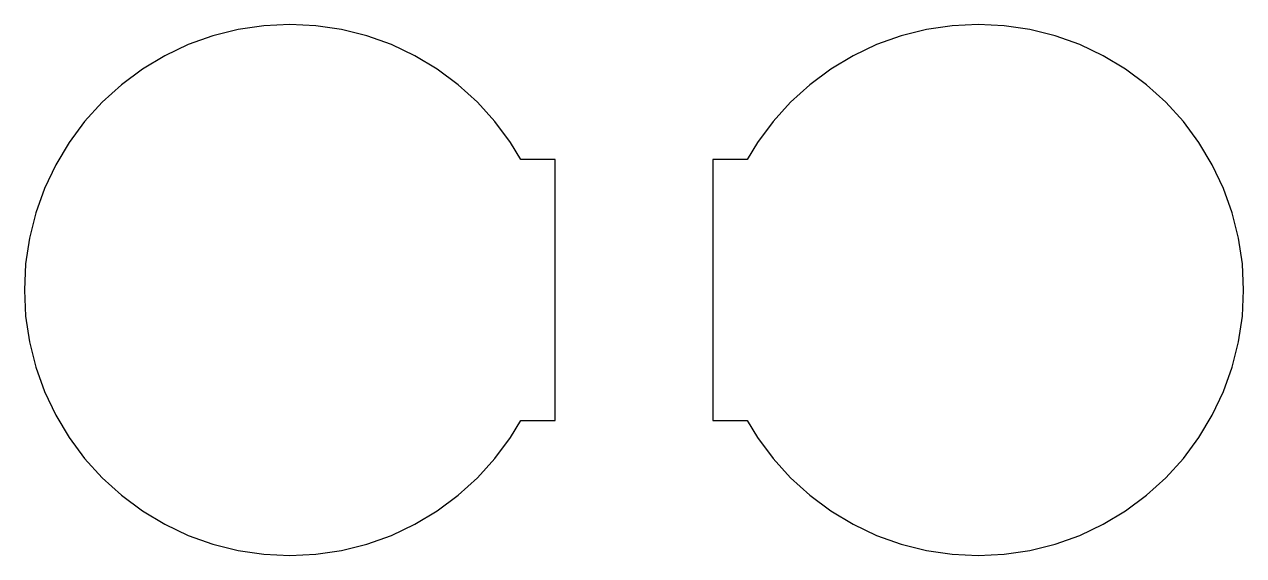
# Model space of a CAD drawing. Extents: x 1 to 17, y 1 to 8.
import ezdxf

# ---------------------------------------------------------------- set-up
doc = ezdxf.new("R2010")
doc.units = 0

msp = doc.modelspace()

# ---------------------------------------------------------------- linework, layer by layer
for p, q in [((3.49272, 7.82057), (3.17209, 7.70586)), ((3.82304, 7.90332), (3.49272, 7.82057)), ((4.15988, 7.95328), (3.82304, 7.90332)), ((4.5, 7.96999), (4.15988, 7.95328)), ((4.84013, 7.95328), (4.5, 7.96999)), ((5.17697, 7.90332), (4.84013, 7.95328)), ((5.50729, 7.82057), (5.17697, 7.90332)), ((5.82793, 7.70586), (5.50729, 7.82057)), ((12.4927, 7.82057), (12.1721, 7.70586)), ((12.823, 7.90332), (12.4927, 7.82057)), ((13.1599, 7.95328), (12.823, 7.90332)), ((13.5, 7.96999), (13.1599, 7.95328)), ((13.8401, 7.95328), (13.5, 7.96999)), ((14.177, 7.90332), (13.8401, 7.95328)), ((14.5073, 7.82057), (14.177, 7.90332)), ((14.8279, 7.70586), (14.5073, 7.82057)), ((3.17209, 7.70586), (2.86426, 7.56026)), ((6.13576, 7.56026), (5.82793, 7.70586)), ((12.1721, 7.70586), (11.8642, 7.56026)), ((15.1357, 7.56026), (14.8279, 7.70586)), ((2.86426, 7.56026), (2.57217, 7.38519)), ((6.42784, 7.38519), (6.13576, 7.56026)), ((11.8642, 7.56026), (11.5722, 7.38519)), ((15.4278, 7.38519), (15.1357, 7.56026)), ((2.57217, 7.38519), (2.29866, 7.18234)), ((6.70135, 7.18234), (6.42784, 7.38519)), ((11.5722, 7.38519), (11.2986, 7.18234)), ((15.7013, 7.18234), (15.4278, 7.38519)), ((2.29866, 7.18234), (2.04634, 6.95366)), ((6.95367, 6.95366), (6.70135, 7.18234)), ((11.2986, 7.18234), (11.0463, 6.95366)), ((15.9537, 6.95366), (15.7013, 7.18234)), ((2.04634, 6.95366), (1.81766, 6.70134)), ((7.18236, 6.70134), (6.95367, 6.95366)), ((11.0463, 6.95366), (10.8176, 6.70134)), ((16.1823, 6.70134), (15.9537, 6.95366)), ((1.81766, 6.70134), (1.61481, 6.42783)), ((7.38521, 6.42783), (7.18236, 6.70134)), ((10.8176, 6.70134), (10.6148, 6.42783)), ((16.3852, 6.42783), (16.1823, 6.70134)), ((1.61481, 6.42783), (1.43974, 6.13574)), ((7.51877, 6.20499), (7.38521, 6.42783)), ((10.6148, 6.42783), (10.4812, 6.20499)), ((16.5603, 6.13574), (16.3852, 6.42783)), ((1.43974, 6.13574), (1.29414, 5.82791)), ((7.97, 6.20499), (7.51877, 6.20499)), ((7.97, 2.79501), (7.97, 6.20499)), ((10.4812, 6.20499), (10.03, 6.20499)), ((10.03, 6.20499), (10.03, 2.79501)), ((16.7059, 5.82791), (16.5603, 6.13574)), ((1.29414, 5.82791), (1.17943, 5.50728)), ((16.8206, 5.50728), (16.7059, 5.82791)), ((1.17943, 5.50728), (1.09668, 5.17696)), ((16.9033, 5.17696), (16.8206, 5.50728)), ((1.09668, 5.17696), (1.04672, 4.84012)), ((16.9533, 4.84012), (16.9033, 5.17696)), ((1.04672, 4.84012), (1.03001, 4.5)), ((16.97, 4.5), (16.9533, 4.84012)), ((1.03001, 4.5), (1.04672, 4.15988)), ((16.9533, 4.15988), (16.97, 4.5)), ((1.04672, 4.15988), (1.09668, 3.82304)), ((16.9033, 3.82304), (16.9533, 4.15988)), ((1.09668, 3.82304), (1.17943, 3.49272)), ((16.8206, 3.49272), (16.9033, 3.82304)), ((1.17943, 3.49272), (1.29414, 3.17209)), ((16.7059, 3.17209), (16.8206, 3.49272)), ((1.29414, 3.17209), (1.43974, 2.86426)), ((16.5603, 2.86426), (16.7059, 3.17209)), ((1.43974, 2.86426), (1.61481, 2.57217)), ((7.38521, 2.57217), (7.51877, 2.79501)), ((7.51877, 2.79501), (7.97, 2.79501)), ((10.03, 2.79501), (10.4812, 2.79501)), ((10.4812, 2.79501), (10.6148, 2.57217)), ((16.3852, 2.57217), (16.5603, 2.86426)), ((1.61481, 2.57217), (1.81766, 2.29866)), ((7.18236, 2.29866), (7.38521, 2.57217)), ((10.6148, 2.57217), (10.8176, 2.29866)), ((16.1823, 2.29866), (16.3852, 2.57217)), ((1.81766, 2.29866), (2.04634, 2.04634)), ((6.95367, 2.04634), (7.18236, 2.29866)), ((10.8176, 2.29866), (11.0463, 2.04634)), ((15.9537, 2.04634), (16.1823, 2.29866)), ((2.04634, 2.04634), (2.29866, 1.81766)), ((6.70135, 1.81766), (6.95367, 2.04634)), ((11.0463, 2.04634), (11.2986, 1.81766)), ((15.7013, 1.81766), (15.9537, 2.04634)), ((2.29866, 1.81766), (2.57217, 1.61481)), ((6.42784, 1.61481), (6.70135, 1.81766)), ((11.2986, 1.81766), (11.5722, 1.61481)), ((15.4278, 1.61481), (15.7013, 1.81766)), ((2.57217, 1.61481), (2.86426, 1.43974)), ((6.13576, 1.43974), (6.42784, 1.61481)), ((11.5722, 1.61481), (11.8642, 1.43974)), ((15.1357, 1.43974), (15.4278, 1.61481)), ((2.86426, 1.43974), (3.17209, 1.29414)), ((5.82793, 1.29414), (6.13576, 1.43974)), ((11.8642, 1.43974), (12.1721, 1.29414)), ((14.8279, 1.29414), (15.1357, 1.43974)), ((3.17209, 1.29414), (3.49272, 1.17943)), ((5.50729, 1.17943), (5.82793, 1.29414)), ((12.1721, 1.29414), (12.4927, 1.17943)), ((14.5073, 1.17943), (14.8279, 1.29414)), ((3.49272, 1.17943), (3.82304, 1.09668)), ((5.17697, 1.09668), (5.50729, 1.17943)), ((12.4927, 1.17943), (12.823, 1.09668)), ((14.177, 1.09668), (14.5073, 1.17943)), ((3.82304, 1.09668), (4.15988, 1.04672)), ((4.15988, 1.04672), (4.5, 1.03001)), ((4.5, 1.03001), (4.84013, 1.04672)), ((4.84013, 1.04672), (5.17697, 1.09668)), ((12.823, 1.09668), (13.1599, 1.04672)), ((13.1599, 1.04672), (13.5, 1.03001)), ((13.5, 1.03001), (13.8401, 1.04672)), ((13.8401, 1.04672), (14.177, 1.09668))]:
    msp.add_line(p, q)

doc.saveas('drawing.dxf')
